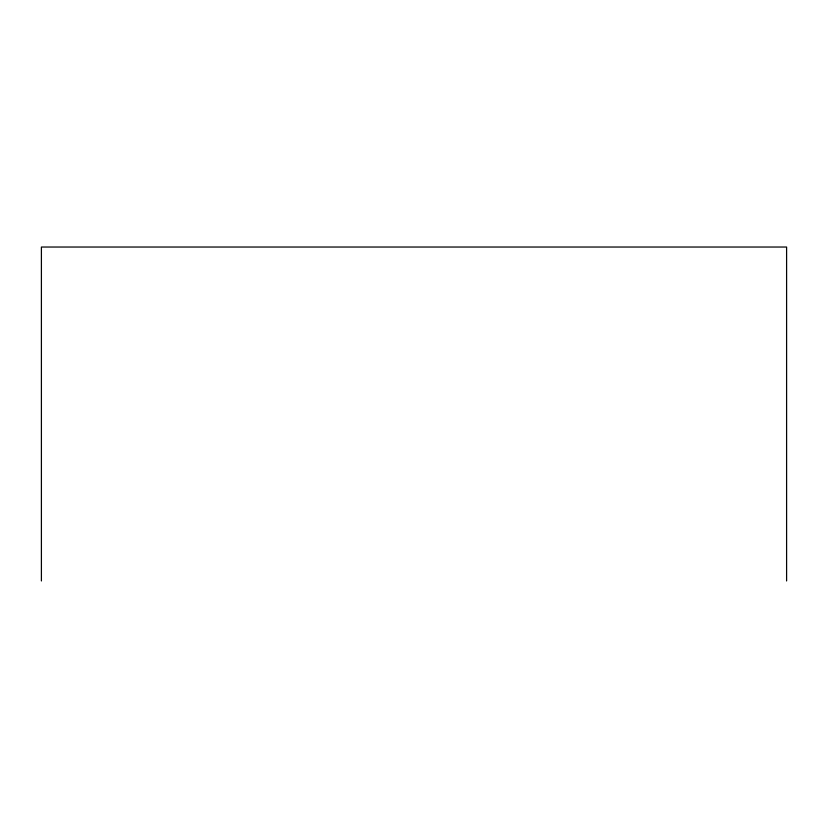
<?xml version="1.0" encoding="UTF-8"?>
<svg xmlns="http://www.w3.org/2000/svg" width="828" height="828" viewBox="0 0 828 828"><rect width="100%" height="100%" fill="white"/><g stroke="black" fill="none" stroke-linecap="round" stroke-linejoin="round"><path stroke-width="1.24" d="M786.6 580.966L786.6 247.034L41.4 247.034L41.4 580.966"/></g></svg>
